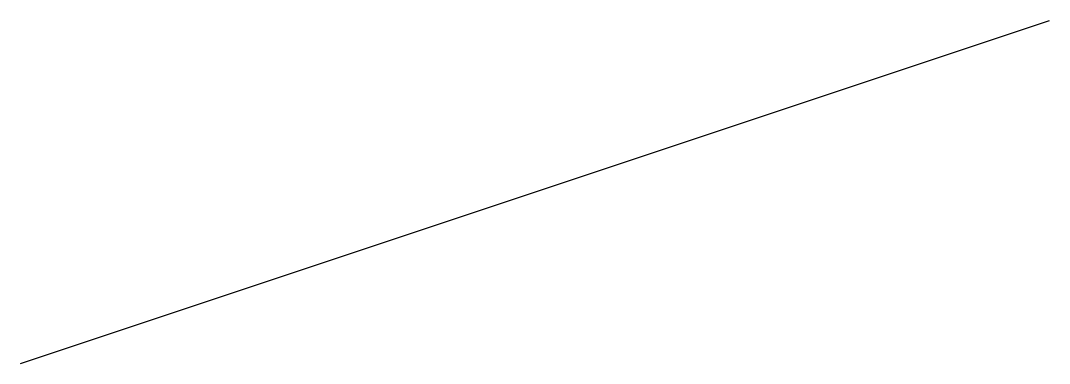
# Model space of a CAD drawing. Header units: millimetres. Extents: x -10 to 20, y 10 to 20.
import ezdxf

# ---------------------------------------------------------------- set-up
doc = ezdxf.new("R2010")
doc.units = ezdxf.units.MM
doc.layers.get('0').update_dxf_attribs({"lineweight": 25, "true_color": 0xffffff})

msp = doc.modelspace()

# ---------------------------------------------------------------- linework, layer by layer
msp.add_line((-10, 10), (20, 20))

doc.saveas('drawing.dxf')
